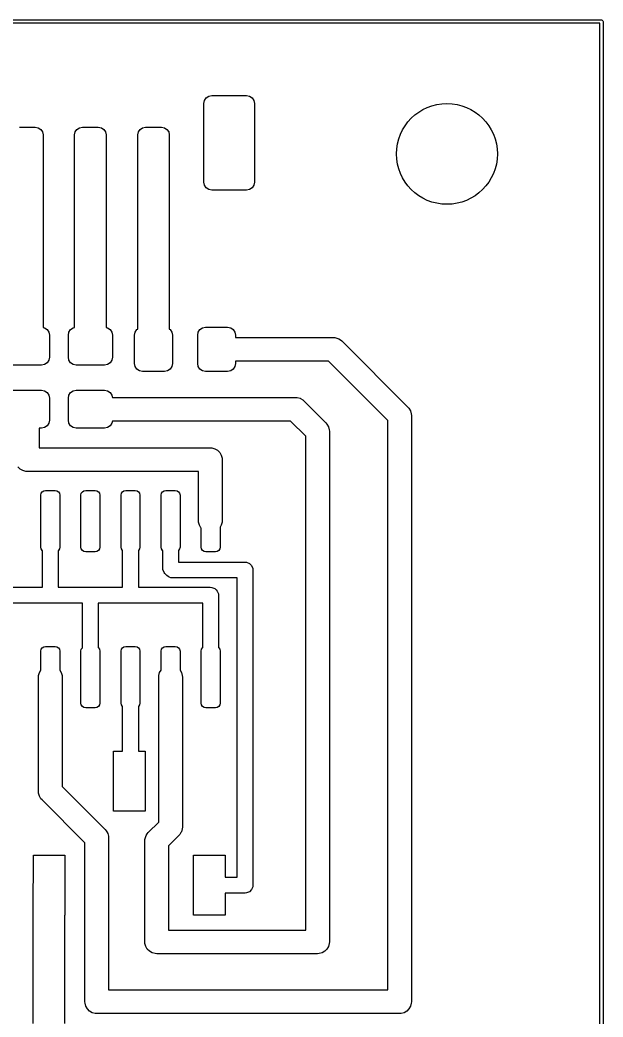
# Model space of a CAD drawing. Header units: millimetres. Extents: x 112.3 to 187.7, y -128.1 to -63.8.
# Drawn here: x 169.27 to 187.75, y -95.38 to -63.75 of the extents above; entities that cross this region are included whole.
import ezdxf

# ---------------------------------------------------------------- set-up
doc = ezdxf.new("R2010")
doc.units = ezdxf.units.MM
doc.layers.add('F.Cu', color=13, linetype='CONTINUOUS', true_color=0xc83434)

msp = doc.modelspace()

# ---------------------------------------------------------------- linework, layer by layer
at = {"layer": 'F.Cu', "linetype": 'CONTINUOUS'}
for p, q in [((112.4, -63.75), (187.699999, -63.75)), ((187.649999, -63.85), (112.45, -63.85)), ((187.649999, -128.049999), (187.649999, -63.85)), ((187.699999, -63.75), (187.719133, -63.753806)), ((187.719133, -63.753806), (187.746193, -63.780866)), ((187.746193, -63.780866), (187.749999, -63.8)), ((187.749999, -63.8), (187.749999, -128.099999)), ((175.1, -66.4), (175.11903, -66.304329)), ((175.1, -68.9), (175.1, -66.4)), ((175.11903, -66.304329), (175.173223, -66.223223)), ((175.173223, -66.223223), (175.254329, -66.16903)), ((175.254329, -66.16903), (175.35, -66.15)), ((175.35, -66.15), (176.45, -66.15)), ((176.45, -66.15), (176.545671, -66.16903)), ((176.545671, -66.16903), (176.626777, -66.223223)), ((176.626777, -66.223223), (176.68097, -66.304329)), ((176.68097, -66.304329), (176.7, -66.4)), ((176.7, -66.4), (176.7, -68.9)), ((169.25, -67.15), (169.75, -67.15)), ((169.75, -67.15), (169.845671, -67.16903)), ((169.845671, -67.16903), (169.926777, -67.223223)), ((169.926777, -67.223223), (169.98097, -67.304329)), ((169.98097, -67.304329), (170, -67.4)), ((171, -67.4), (171.01903, -67.304329)), ((171.01903, -67.304329), (171.073223, -67.223223)), ((171.073223, -67.223223), (171.154329, -67.16903)), ((171.154329, -67.16903), (171.25, -67.15)), ((171.25, -67.15), (171.75, -67.15)), ((171.75, -67.15), (171.845671, -67.16903)), ((171.845671, -67.16903), (171.926777, -67.223223)), ((171.926777, -67.223223), (171.98097, -67.304329)), ((171.98097, -67.304329), (172, -67.4)), ((173, -67.4), (173.01903, -67.304329)), ((173.01903, -67.304329), (173.073223, -67.223223)), ((173.073223, -67.223223), (173.154329, -67.16903)), ((173.154329, -67.16903), (173.25, -67.15)), ((173.25, -67.15), (173.75, -67.15)), ((173.75, -67.15), (173.845671, -67.16903)), ((173.845671, -67.16903), (173.926777, -67.223223)), ((173.926777, -67.223223), (173.98097, -67.304329)), ((173.98097, -67.304329), (174, -67.4)), ((170, -67.4), (170, -69.9)), ((171, -69.9), (171, -67.4)), ((172, -67.4), (172, -69.9)), ((173, -69.9), (173, -67.4)), ((174, -67.4), (174, -69.9)), ((175.11903, -68.995671), (175.1, -68.9)), ((176.7, -68.9), (176.68097, -68.995671)), ((175.173223, -69.076777), (175.11903, -68.995671)), ((175.254329, -69.13097), (175.173223, -69.076777)), ((175.35, -69.15), (175.254329, -69.13097)), ((176.45, -69.15), (175.35, -69.15)), ((176.545671, -69.13097), (176.45, -69.15)), ((176.626777, -69.076777), (176.545671, -69.13097)), ((176.68097, -68.995671), (176.626777, -69.076777)), ((170, -69.9), (170, -73.509945)), ((171, -73.509945), (171, -69.9)), ((172, -69.9), (172, -73.509945)), ((173, -73.555331), (173, -69.9)), ((174, -69.9), (174, -73.555331)), ((170, -73.509945), (170.045671, -73.51903)), ((170.045671, -73.51903), (170.126777, -73.573223)), ((170.126777, -73.573223), (170.18097, -73.654329)), ((170.18097, -73.654329), (170.2, -73.75)), ((170.8, -73.75), (170.81903, -73.654329)), ((170.81903, -73.654329), (170.873223, -73.573223)), ((170.873223, -73.573223), (170.954329, -73.51903)), ((170.954329, -73.51903), (171, -73.509945)), ((172, -73.509945), (172.045671, -73.51903)), ((172.045671, -73.51903), (172.126777, -73.573223)), ((172.126777, -73.573223), (172.18097, -73.654329)), ((172.18097, -73.654329), (172.2, -73.75)), ((172.9, -73.75), (172.91903, -73.654329)), ((172.91903, -73.654329), (172.973223, -73.573223)), ((172.973223, -73.573223), (173, -73.555331)), ((174, -73.555331), (174.026777, -73.573223)), ((174.026777, -73.573223), (174.08097, -73.654329)), ((174.08097, -73.654329), (174.1, -73.75)), ((174.9, -73.75), (174.91903, -73.654329)), ((174.91903, -73.654329), (174.973223, -73.573223)), ((174.973223, -73.573223), (175.054329, -73.51903)), ((175.054329, -73.51903), (175.15, -73.5)), ((175.15, -73.5), (175.85, -73.5)), ((175.85, -73.5), (175.945671, -73.51903)), ((175.945671, -73.51903), (176.026777, -73.573223)), ((176.026777, -73.573223), (176.08097, -73.654329)), ((176.08097, -73.654329), (176.1, -73.75)), ((170.2, -73.75), (170.2, -74.45)), ((170.8, -74.45), (170.8, -73.75)), ((172.2, -73.75), (172.2, -74.45)), ((172.9, -74.65), (172.9, -73.75)), ((174.1, -73.75), (174.1, -74.65)), ((174.9, -74.65), (174.9, -73.75)), ((176.1, -73.75), (176.1, -73.825)), ((176.1, -73.825), (179.2, -73.825)), ((179.2, -73.825), (179.248932, -73.828207)), ((179.248932, -73.828207), (179.248947, -73.828207)), ((179.248947, -73.828207), (179.343507, -73.853545)), ((179.343507, -73.853545), (179.374537, -73.871461)), ((179.374537, -73.871461), (179.428286, -73.902492)), ((179.428286, -73.902492), (179.428294, -73.9025)), ((179.428294, -73.9025), (179.465165, -73.934835)), ((179.465165, -73.934835), (181.565165, -76.034835)), ((170.126777, -74.626777), (170.045671, -74.68097)), ((170.18097, -74.545671), (170.126777, -74.626777)), ((170.2, -74.45), (170.18097, -74.545671)), ((170.81903, -74.545671), (170.8, -74.45)), ((170.873223, -74.626777), (170.81903, -74.545671)), ((170.954329, -74.68097), (170.873223, -74.626777)), ((172.126777, -74.626777), (172.045671, -74.68097)), ((172.18097, -74.545671), (172.126777, -74.626777)), ((172.2, -74.45), (172.18097, -74.545671)), ((172.91903, -74.745671), (172.9, -74.65)), ((174.1, -74.65), (174.08097, -74.745671)), ((174.91903, -74.745671), (174.9, -74.65)), ((176.1, -74.65), (176.08097, -74.745671)), ((179.04467, -74.575), (176.1, -74.575)), ((176.1, -74.575), (176.1, -74.65)), ((180.925, -76.45533), (179.04467, -74.575)), ((169.95, -74.7), (169.05, -74.7)), ((170.045671, -74.68097), (169.95, -74.7)), ((171.05, -74.7), (170.954329, -74.68097)), ((171.95, -74.7), (171.05, -74.7)), ((172.045671, -74.68097), (171.95, -74.7)), ((172.973223, -74.826777), (172.91903, -74.745671)), ((173.054329, -74.88097), (172.973223, -74.826777)), ((173.15, -74.9), (173.054329, -74.88097)), ((173.85, -74.9), (173.15, -74.9)), ((173.945671, -74.88097), (173.85, -74.9)), ((174.026777, -74.826777), (173.945671, -74.88097)), ((174.08097, -74.745671), (174.026777, -74.826777)), ((174.973223, -74.826777), (174.91903, -74.745671)), ((175.054329, -74.88097), (174.973223, -74.826777)), ((175.15, -74.9), (175.054329, -74.88097)), ((175.85, -74.9), (175.15, -74.9)), ((175.945671, -74.88097), (175.85, -74.9)), ((176.026777, -74.826777), (175.945671, -74.88097)), ((176.08097, -74.745671), (176.026777, -74.826777)), ((169.05, -75.5), (169.95, -75.5)), ((169.95, -75.5), (170.045671, -75.51903)), ((170.045671, -75.51903), (170.126777, -75.573223)), ((170.126777, -75.573223), (170.18097, -75.654329)), ((170.81903, -75.654329), (170.873223, -75.573223)), ((170.873223, -75.573223), (170.954329, -75.51903)), ((170.954329, -75.51903), (171.05, -75.5)), ((171.05, -75.5), (171.95, -75.5)), ((171.95, -75.5), (172.045671, -75.51903)), ((172.045671, -75.51903), (172.126777, -75.573223)), ((172.126777, -75.573223), (172.18097, -75.654329)), ((170.18097, -75.654329), (170.2, -75.75)), ((170.2, -75.75), (170.2, -76.45)), ((170.8, -75.75), (170.81903, -75.654329)), ((170.8, -76.45), (170.8, -75.75)), ((172.18097, -75.654329), (172.195027, -75.725)), ((172.195027, -75.725), (178, -75.725)), ((178, -75.725), (178.048932, -75.728207)), ((178.048932, -75.728207), (178.048947, -75.728207)), ((178.048947, -75.728207), (178.143507, -75.753545)), ((178.143507, -75.753545), (178.156606, -75.761108)), ((178.156606, -75.761108), (178.228286, -75.802492)), ((178.228286, -75.802492), (178.228294, -75.8025)), ((178.228294, -75.8025), (178.265165, -75.834835)), ((178.265165, -75.834835), (178.965165, -76.534835)), ((181.565165, -76.034835), (181.597499, -76.071705)), ((181.597499, -76.071705), (181.597508, -76.071714)), ((181.597508, -76.071714), (181.646455, -76.156494)), ((181.646455, -76.156494), (181.671792, -76.251053)), ((170.18097, -76.545671), (170.126777, -76.626777)), ((170.2, -76.45), (170.18097, -76.545671)), ((170.81903, -76.545671), (170.8, -76.45)), ((170.873223, -76.626777), (170.81903, -76.545671)), ((172.18097, -76.545671), (172.126777, -76.626777)), ((172.195027, -76.475), (172.18097, -76.545671)), ((177.84467, -76.475), (172.195027, -76.475)), ((178.325, -76.95533), (177.84467, -76.475)), ((178.965165, -76.534835), (178.997499, -76.571705)), ((180.925, -94.525), (180.925, -76.45533)), ((181.671792, -76.251053), (181.675, -76.3)), ((181.675, -76.3), (181.675, -94.9)), ((169.95, -76.7), (169.875, -76.7)), ((169.875, -76.7), (169.875, -77.325)), ((170.045671, -76.68097), (169.95, -76.7)), ((170.126777, -76.626777), (170.045671, -76.68097)), ((170.954329, -76.68097), (170.873223, -76.626777)), ((171.05, -76.7), (170.954329, -76.68097)), ((171.95, -76.7), (171.05, -76.7)), ((172.045671, -76.68097), (171.95, -76.7)), ((172.126777, -76.626777), (172.045671, -76.68097)), ((178.997499, -76.571705), (178.997508, -76.571714)), ((178.997508, -76.571714), (179.046455, -76.656494)), ((179.046455, -76.656494), (179.071792, -76.751053)), ((179.071792, -76.751053), (179.075, -76.8)), ((179.075, -76.8), (179.075, -93)), ((178.325, -92.625), (178.325, -76.95533)), ((169.875, -77.325), (175.3, -77.325)), ((175.3, -77.325), (175.348947, -77.328208)), ((175.348947, -77.328208), (175.443506, -77.353545)), ((175.443506, -77.353545), (175.528286, -77.402492)), ((175.528286, -77.402492), (175.597508, -77.471714)), ((175.597508, -77.471714), (175.646455, -77.556494)), ((175.646455, -77.556494), (175.671792, -77.651053)), ((175.671792, -77.651053), (175.675, -77.7)), ((175.675, -77.7), (175.675, -79.64)), ((169.271714, -77.997508), (169.202492, -77.928286)), ((169.356494, -78.046455), (169.271714, -77.997508)), ((169.451053, -78.071792), (169.356494, -78.046455)), ((169.5, -78.075), (169.451053, -78.071792)), ((174.925, -78.075), (169.5, -78.075)), ((174.925, -79.64), (174.925, -78.075)), ((169.93, -78.825), (169.941418, -78.767597)), ((169.941418, -78.767597), (169.973934, -78.718934)), ((169.973934, -78.718934), (170.022597, -78.686418)), ((170.022597, -78.686418), (170.08, -78.675)), ((170.08, -78.675), (170.38, -78.675)), ((170.38, -78.675), (170.437403, -78.686418)), ((170.437403, -78.686418), (170.486066, -78.718934)), ((170.486066, -78.718934), (170.518582, -78.767597)), ((170.518582, -78.767597), (170.53, -78.825)), ((171.2, -78.825), (171.211418, -78.767597)), ((171.211418, -78.767597), (171.243934, -78.718934)), ((171.243934, -78.718934), (171.292597, -78.686418)), ((171.292597, -78.686418), (171.35, -78.675)), ((171.35, -78.675), (171.65, -78.675)), ((171.65, -78.675), (171.707403, -78.686418)), ((171.707403, -78.686418), (171.756066, -78.718934)), ((171.756066, -78.718934), (171.788582, -78.767597)), ((171.788582, -78.767597), (171.8, -78.825)), ((172.47, -78.825), (172.481418, -78.767597)), ((172.481418, -78.767597), (172.513934, -78.718934)), ((172.513934, -78.718934), (172.562597, -78.686418)), ((172.562597, -78.686418), (172.62, -78.675)), ((172.62, -78.675), (172.92, -78.675)), ((172.92, -78.675), (172.977403, -78.686418)), ((172.977403, -78.686418), (173.026066, -78.718934)), ((173.026066, -78.718934), (173.058582, -78.767597)), ((173.058582, -78.767597), (173.07, -78.825)), ((173.74, -78.825), (173.751418, -78.767597)), ((173.751418, -78.767597), (173.783934, -78.718934)), ((173.783934, -78.718934), (173.832597, -78.686418)), ((173.832597, -78.686418), (173.89, -78.675)), ((173.89, -78.675), (174.19, -78.675)), ((174.19, -78.675), (174.247403, -78.686418)), ((174.247403, -78.686418), (174.296066, -78.718934)), ((174.296066, -78.718934), (174.328582, -78.767597)), ((174.328582, -78.767597), (174.34, -78.825)), ((169.93, -80.475), (169.93, -78.825)), ((170.53, -78.825), (170.53, -80.475)), ((171.2, -80.475), (171.2, -78.825)), ((171.8, -78.825), (171.8, -80.475)), ((172.47, -80.475), (172.47, -78.825)), ((173.07, -78.825), (173.07, -80.475)), ((173.74, -80.475), (173.74, -78.825)), ((174.34, -78.825), (174.34, -80.475)), ((174.928208, -79.688947), (174.925, -79.64)), ((174.953545, -79.783506), (174.928208, -79.688947)), ((175.671792, -79.688947), (175.646455, -79.783506)), ((175.675, -79.64), (175.671792, -79.688947)), ((175.002492, -79.868286), (174.953545, -79.783506)), ((175.01, -79.875794), (175.002492, -79.868286)), ((175.01, -80.475), (175.01, -79.875794)), ((175.646455, -79.783506), (175.61, -79.846648)), ((175.61, -79.846648), (175.61, -80.475)), ((169.941418, -80.532403), (169.93, -80.475)), ((169.973934, -80.581066), (169.941418, -80.532403)), ((169.98, -80.585119), (169.973934, -80.581066)), ((169.98, -81.75), (169.98, -80.585119)), ((170.486066, -80.581066), (170.48, -80.585119)), ((170.48, -80.585119), (170.48, -81.75)), ((170.518582, -80.532403), (170.486066, -80.581066)), ((170.53, -80.475), (170.518582, -80.532403)), ((171.211418, -80.532403), (171.2, -80.475)), ((171.243934, -80.581066), (171.211418, -80.532403)), ((171.292597, -80.613582), (171.243934, -80.581066)), ((171.35, -80.625), (171.292597, -80.613582)), ((171.65, -80.625), (171.35, -80.625)), ((171.707403, -80.613582), (171.65, -80.625)), ((171.756066, -80.581066), (171.707403, -80.613582)), ((171.788582, -80.532403), (171.756066, -80.581066)), ((171.8, -80.475), (171.788582, -80.532403)), ((172.481418, -80.532403), (172.47, -80.475)), ((172.513934, -80.581066), (172.481418, -80.532403)), ((172.52, -80.585119), (172.513934, -80.581066)), ((172.52, -81.75), (172.52, -80.585119)), ((173.026066, -80.581066), (173.02, -80.585119)), ((173.02, -80.585119), (173.02, -81.75)), ((173.058582, -80.532403), (173.026066, -80.581066)), ((173.07, -80.475), (173.058582, -80.532403)), ((173.751418, -80.532403), (173.74, -80.475)), ((173.783934, -80.581066), (173.751418, -80.532403)), ((173.79, -80.585119), (173.783934, -80.581066)), ((173.79, -81.14), (173.79, -80.585119)), ((174.296066, -80.581066), (174.29, -80.585119)), ((174.29, -80.585119), (174.29, -80.95)), ((174.328582, -80.532403), (174.296066, -80.581066)), ((174.34, -80.475), (174.328582, -80.532403)), ((175.021418, -80.532403), (175.01, -80.475)), ((175.053934, -80.581066), (175.021418, -80.532403)), ((175.102597, -80.613582), (175.053934, -80.581066)), ((175.16, -80.625), (175.102597, -80.613582)), ((175.46, -80.625), (175.16, -80.625)), ((175.517403, -80.613582), (175.46, -80.625)), ((175.566066, -80.581066), (175.517403, -80.613582)), ((175.598582, -80.532403), (175.566066, -80.581066)), ((175.61, -80.475), (175.598582, -80.532403)), ((174.29, -80.95), (176.4, -80.95)), ((176.4, -80.95), (176.448773, -80.954804)), ((176.448773, -80.954804), (176.538893, -80.992133)), ((173.794804, -81.188773), (173.79, -81.14)), ((173.832133, -81.278893), (173.794804, -81.188773)), ((173.832137, -81.278897), (173.832133, -81.278893)), ((173.863223, -81.316777), (173.832137, -81.278897)), ((176.538893, -80.992133), (176.607867, -81.061107)), ((176.607867, -81.061107), (176.645196, -81.151227)), ((176.645196, -81.151227), (176.65, -81.2)), ((176.65, -81.2), (176.65, -91.2)), ((173.923223, -81.376777), (173.863223, -81.316777)), ((173.961108, -81.407868), (173.923223, -81.376777)), ((173.999505, -81.423772), (173.961108, -81.407868)), ((174.051227, -81.445196), (173.999505, -81.423772)), ((174.1, -81.45), (174.051227, -81.445196)), ((176.15, -81.45), (174.1, -81.45)), ((176.15, -90.95), (176.15, -81.45)), ((167.8, -81.75), (169.98, -81.75)), ((170.48, -81.75), (171.5, -81.75)), ((171.5, -81.75), (172.52, -81.75)), ((173.02, -81.75), (175.3, -81.75)), ((175.3, -81.75), (175.348773, -81.754804)), ((175.348773, -81.754804), (175.438893, -81.792133)), ((175.438893, -81.792133), (175.438897, -81.792137)), ((175.438897, -81.792137), (175.476777, -81.823223)), ((175.476777, -81.823223), (175.486777, -81.833223)), ((175.486777, -81.833223), (175.517862, -81.871102)), ((175.517862, -81.871102), (175.517867, -81.871107)), ((175.517867, -81.871107), (175.555196, -81.961227)), ((170.2, -82.25), (167.94, -82.25)), ((171.25, -82.25), (170.2, -82.25)), ((171.25, -83.66488), (171.25, -82.25)), ((172.8, -82.25), (171.75, -82.25)), ((171.75, -82.25), (171.75, -83.66488)), ((175.06, -82.25), (172.8, -82.25)), ((175.06, -83.66488), (175.06, -82.25)), ((175.555196, -81.961227), (175.56, -82.01)), ((175.56, -82.01), (175.56, -83.66488)), ((169.93, -83.775), (169.941418, -83.717597)), ((169.93, -84.37603), (169.93, -83.775)), ((169.941418, -83.717597), (169.973934, -83.668934)), ((169.973934, -83.668934), (170.022597, -83.636418)), ((170.022597, -83.636418), (170.08, -83.625)), ((170.08, -83.625), (170.38, -83.625)), ((170.38, -83.625), (170.437403, -83.636418)), ((170.437403, -83.636418), (170.486066, -83.668934)), ((170.486066, -83.668934), (170.518582, -83.717597)), ((170.518582, -83.717597), (170.53, -83.775)), ((170.53, -83.775), (170.53, -84.37603)), ((171.2, -83.775), (171.211418, -83.717597)), ((171.2, -85.425), (171.2, -83.775)), ((171.211418, -83.717597), (171.243934, -83.668934)), ((171.243934, -83.668934), (171.25, -83.66488)), ((171.75, -83.66488), (171.756066, -83.668934)), ((171.756066, -83.668934), (171.788582, -83.717597)), ((171.788582, -83.717597), (171.8, -83.775)), ((171.8, -83.775), (171.8, -85.425)), ((172.47, -83.775), (172.481418, -83.717597)), ((172.47, -85.425), (172.47, -83.775)), ((172.481418, -83.717597), (172.513934, -83.668934)), ((172.513934, -83.668934), (172.562597, -83.636418)), ((172.562597, -83.636418), (172.62, -83.625)), ((172.62, -83.625), (172.92, -83.625)), ((172.92, -83.625), (172.977403, -83.636418)), ((172.977403, -83.636418), (173.026066, -83.668934)), ((173.026066, -83.668934), (173.058582, -83.717597)), ((173.058582, -83.717597), (173.07, -83.775)), ((173.07, -83.775), (173.07, -85.425)), ((173.74, -83.775), (173.751418, -83.717597)), ((173.74, -84.37603), (173.74, -83.775)), ((173.751418, -83.717597), (173.783934, -83.668934)), ((173.783934, -83.668934), (173.832597, -83.636418)), ((173.832597, -83.636418), (173.89, -83.625)), ((173.89, -83.625), (174.19, -83.625)), ((174.19, -83.625), (174.247403, -83.636418)), ((174.247403, -83.636418), (174.296066, -83.668934)), ((174.296066, -83.668934), (174.328582, -83.717597)), ((174.328582, -83.717597), (174.34, -83.775)), ((174.34, -83.775), (174.34, -84.37603)), ((175.01, -83.775), (175.021418, -83.717597)), ((175.01, -85.425), (175.01, -83.775)), ((175.021418, -83.717597), (175.053934, -83.668934)), ((175.053934, -83.668934), (175.06, -83.66488)), ((175.56, -83.66488), (175.566066, -83.668934)), ((175.566066, -83.668934), (175.598582, -83.717597)), ((175.598582, -83.717597), (175.61, -83.775)), ((175.61, -83.775), (175.61, -85.425)), ((169.858208, -84.551053), (169.883545, -84.456494)), ((169.883545, -84.456494), (169.93, -84.37603)), ((170.53, -84.37603), (170.576455, -84.456494)), ((170.576455, -84.456494), (170.601792, -84.551053)), ((173.668208, -84.551053), (173.693545, -84.456494)), ((173.693545, -84.456494), (173.74, -84.37603)), ((174.34, -84.37603), (174.386455, -84.456494)), ((174.386455, -84.456494), (174.411792, -84.551053)), ((169.855, -84.6), (169.858208, -84.551053)), ((169.855, -88.23), (169.855, -84.6)), ((170.601792, -84.551053), (170.605, -84.6)), ((170.605, -84.6), (170.605, -88.07467)), ((173.665, -84.6), (173.668208, -84.551053)), ((173.665, -89.20467), (173.665, -84.6)), ((174.411792, -84.551053), (174.415, -84.6)), ((174.415, -84.6), (174.415, -89.36)), ((171.211418, -85.482403), (171.2, -85.425)), ((171.243934, -85.531066), (171.211418, -85.482403)), ((171.292597, -85.563582), (171.243934, -85.531066)), ((171.35, -85.575), (171.292597, -85.563582)), ((171.65, -85.575), (171.35, -85.575)), ((171.707403, -85.563582), (171.65, -85.575)), ((171.756066, -85.531066), (171.707403, -85.563582)), ((171.788582, -85.482403), (171.756066, -85.531066)), ((171.8, -85.425), (171.788582, -85.482403)), ((172.481418, -85.482403), (172.47, -85.425)), ((172.513934, -85.531066), (172.481418, -85.482403)), ((172.52, -85.535119), (172.513934, -85.531066)), ((172.52, -86.951782), (172.52, -85.535119)), ((173.026066, -85.531066), (173.02, -85.535119)), ((173.02, -85.535119), (173.02, -86.951782)), ((173.058582, -85.482403), (173.026066, -85.531066)), ((173.07, -85.425), (173.058582, -85.482403)), ((175.021418, -85.482403), (175.01, -85.425)), ((175.053934, -85.531066), (175.021418, -85.482403)), ((175.102597, -85.563582), (175.053934, -85.531066)), ((175.16, -85.575), (175.102597, -85.563582)), ((175.46, -85.575), (175.16, -85.575)), ((175.517403, -85.563582), (175.46, -85.575)), ((175.566066, -85.531066), (175.517403, -85.563582)), ((175.598582, -85.482403), (175.566066, -85.531066)), ((175.61, -85.425), (175.598582, -85.482403)), ((172.230289, -88.851782), (172.230289, -86.951782)), ((172.230289, -86.951782), (172.52, -86.951782)), ((173.02, -86.951782), (173.230289, -86.951782)), ((173.230289, -86.951782), (173.230289, -88.851782)), ((169.858207, -88.278931), (169.855, -88.23)), ((170.605, -88.07467), (171.965165, -89.434835)), ((169.858207, -88.278947), (169.858207, -88.278931)), ((169.883545, -88.373507), (169.858207, -88.278947)), ((169.89987, -88.401782), (169.883545, -88.373507)), ((169.932492, -88.458286), (169.89987, -88.401782)), ((169.9325, -88.458294), (169.932492, -88.458286)), ((169.964835, -88.495165), (169.9325, -88.458294)), ((171.325, -89.85533), (169.964835, -88.495165)), ((173.230289, -88.851782), (172.230289, -88.851782)), ((173.334835, -89.534835), (173.665, -89.20467)), ((171.965165, -89.434835), (171.997499, -89.471705)), ((171.997499, -89.471705), (171.997508, -89.471714)), ((171.997508, -89.471714), (172.015863, -89.503507)), ((172.015863, -89.503507), (172.046455, -89.556493)), ((174.386455, -89.503507), (174.368538, -89.534537)), ((174.411793, -89.408947), (174.386455, -89.503507)), ((174.415, -89.36), (174.411793, -89.408931)), ((174.411793, -89.408931), (174.411793, -89.408947)), ((172.046455, -89.556493), (172.071793, -89.651053)), ((172.071793, -89.651053), (172.071793, -89.651068)), ((172.071793, -89.651068), (172.075, -89.7)), ((172.075, -89.7), (172.075, -94.525)), ((173.225, -89.8), (173.228207, -89.751068)), ((173.225, -93), (173.225, -89.8)), ((173.228207, -89.751053), (173.253545, -89.656493)), ((173.228207, -89.751068), (173.228207, -89.751053)), ((173.253545, -89.656493), (173.271633, -89.625165)), ((173.271633, -89.625165), (173.302492, -89.571714)), ((173.302492, -89.571714), (173.3025, -89.571705)), ((173.3025, -89.571705), (173.334835, -89.534835)), ((174.305165, -89.625165), (173.975, -89.95533)), ((174.337499, -89.588294), (174.305165, -89.625165)), ((174.337508, -89.588286), (174.337499, -89.588294)), ((174.368538, -89.534537), (174.337508, -89.588286)), ((171.325, -94.9), (171.325, -89.85533)), ((173.975, -89.95533), (173.975, -92.625)), ((169.690289, -91.124374), (169.690289, -90.251782)), ((169.690289, -90.251782), (170.690289, -90.251782)), ((170.690289, -90.251782), (170.690289, -92.151782)), ((174.770289, -92.151782), (174.770289, -90.251782)), ((174.770289, -90.251782), (175.770289, -90.251782)), ((175.770289, -90.251782), (175.770289, -90.95)), ((175.770289, -90.95), (176.15, -90.95)), ((169.68, -91.212071), (169.684278, -91.146808)), ((169.68, -94.74489), (169.68, -91.212071)), ((169.684278, -91.146808), (169.690289, -91.124374)), ((176.538893, -91.407867), (176.448773, -91.445196)), ((176.607867, -91.338893), (176.538893, -91.407867)), ((176.645196, -91.248773), (176.607867, -91.338893)), ((176.65, -91.2), (176.645196, -91.248772)), ((176.645196, -91.248772), (176.645196, -91.248773)), ((176.4, -91.45), (175.770289, -91.45)), ((175.770289, -91.45), (175.770289, -92.151782)), ((176.448773, -91.445196), (176.4, -91.45)), ((170.690289, -92.151782), (170.68, -92.151782)), ((170.68, -92.151782), (170.68, -94.74489)), ((175.770289, -92.151782), (174.770289, -92.151782)), ((173.975, -92.625), (178.325, -92.625)), ((173.228208, -93.048947), (173.225, -93)), ((179.075, -93), (179.071792, -93.048947)), ((173.253545, -93.143506), (173.228208, -93.048947)), ((173.302492, -93.228286), (173.253545, -93.143506)), ((173.371714, -93.297508), (173.302492, -93.228286)), ((173.456494, -93.346455), (173.371714, -93.297508)), ((178.928286, -93.297508), (178.843506, -93.346455)), ((178.997508, -93.228286), (178.928286, -93.297508)), ((179.046455, -93.143506), (178.997508, -93.228286)), ((179.071792, -93.048947), (179.046455, -93.143506)), ((173.551053, -93.371792), (173.456494, -93.346455)), ((173.6, -93.375), (173.551053, -93.371792)), ((178.7, -93.375), (173.6, -93.375)), ((178.748947, -93.371792), (178.7, -93.375)), ((178.843506, -93.346455), (178.748947, -93.371792)), ((172.075, -94.525), (180.925, -94.525)), ((169.68, -95.590128), (169.68, -94.74489)), ((170.68, -94.74489), (170.68, -95.590128)), ((171.328208, -94.948947), (171.325, -94.9)), ((181.675, -94.9), (181.671792, -94.948947)), ((171.353545, -95.043506), (171.328208, -94.948947)), ((171.402492, -95.128286), (171.353545, -95.043506)), ((171.471714, -95.197508), (171.402492, -95.128286)), ((171.556494, -95.246455), (171.471714, -95.197508)), ((181.528286, -95.197508), (181.443506, -95.246455)), ((181.597508, -95.128286), (181.528286, -95.197508)), ((181.646455, -95.043506), (181.597508, -95.128286)), ((181.671792, -94.948947), (181.646455, -95.043506)), ((171.651053, -95.271792), (171.556494, -95.246455)), ((171.7, -95.275), (171.651053, -95.271792)), ((181.3, -95.275), (171.7, -95.275)), ((181.348947, -95.271792), (181.3, -95.275)), ((181.443506, -95.246455), (181.348947, -95.271792))]:
    msp.add_line(p, q, dxfattribs=at)
at = {"layer": 'F.Cu'}
for radius in [1.6, 1.6, 1.599999]:
    msp.add_circle((182.8, -68), radius, dxfattribs=at)

doc.saveas('drawing.dxf')
